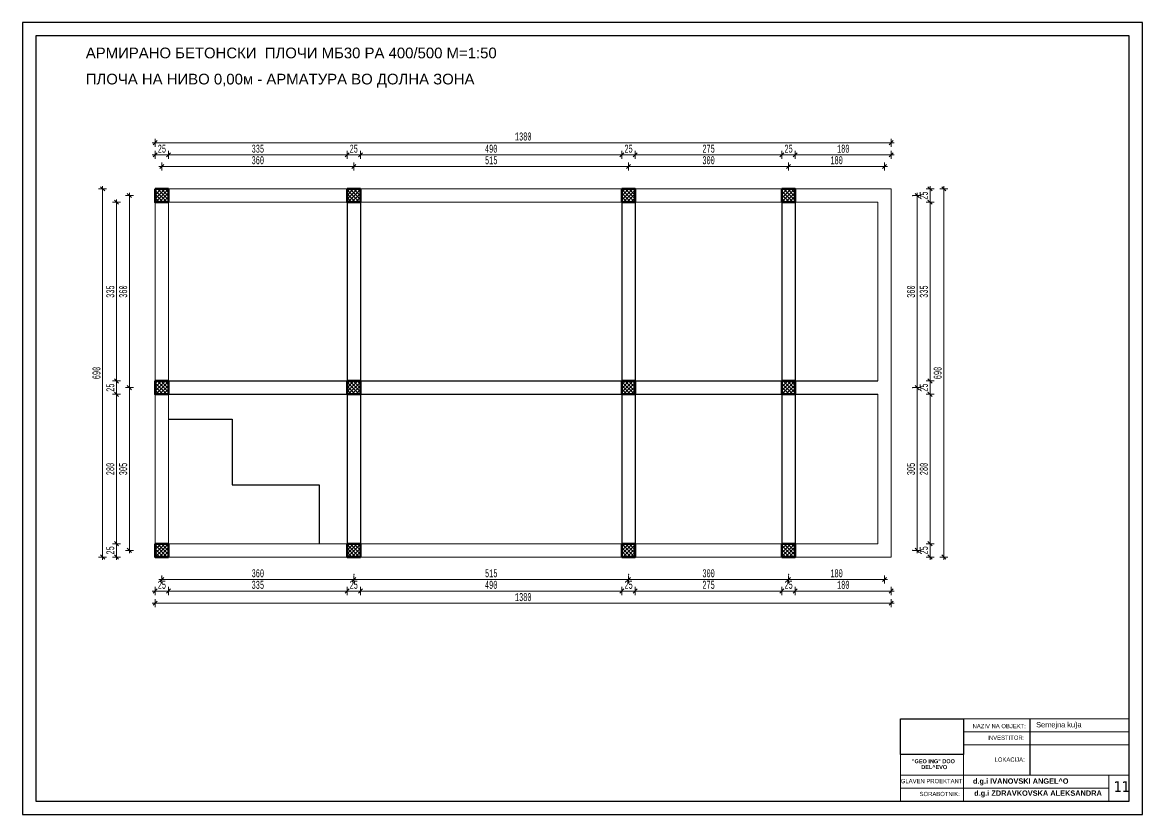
# Model space of a CAD drawing. Header units: inches. Extents: x -11900 to 13037, y 1089 to 2583.
# Drawn here: x -300 to 1800, y 1089 to 2574 of the extents above; entities that cross this region are included whole.
import ezdxf

# ---------------------------------------------------------------- set-up
doc = ezdxf.new("R2010")
doc.units = ezdxf.units.IN
doc.header["$MEASUREMENT"] = 0
doc.linetypes.add('- Двойно прекъснати линии', pattern=[1093.611073, 529.166651, -211.666656, 141.111112, -211.666656])
for name, color, linetype in [('1 _ Плочи - Основни.Structural - Bearing', 7, 'Continuous'), ('6 _ - Конструктивни оси.Dimensioning', 7, 'Continuous'), ('PECAT', 7, 'Continuous'), ('Structural - Bearing', 7, 'Continuous'), ('text', 1, 'Continuous')]:
    doc.layers.add(name, color=color, linetype=linetype)
doc.layers.add('KOTI', color=150, linetype='Continuous', lineweight=9)
doc.layers.add('Pecat_Pen_No__1', color=7, linetype='Continuous', lineweight=13)
doc.layers.add('New_Structural - Bearing_Pen_No__8', color=7, linetype='Continuous', lineweight=35, true_color=0xa80f02)
doc.styles.add('GENERATED_STYLE_5', font='arialbd.ttf')
doc.styles.add('koti', font='monotxt.shx', dxfattribs={"width": 0.6, "height": 15})
doc.styles.add('MAKTIMS', font='', dxfattribs={"height": 20})
doc.styles.get("Standard").update_dxf_attribs({"font": 'arial.ttf'})
doc.styles.get('MAKTIMS').set_extended_font_data('MAC C Times')
doc.dimstyles.new('100', dxfattribs={"dimtxt": 15, "dimasz": 0.1, "dimexe": 0.18, "dimexo": 0.0625, "dimgap": 4, "dimtad": 1, "dimdec": 0, "dimzin": 12, "dimdsep": 46, "dimtxsty": 'koti', "dimblk": 'A$C321216CB', "dimcen": 0.09, "dimse1": 1, "dimse2": 1, "dimclrd": 256, "dimclrt": 256, "dimadec": 3, "dimazin": 0, "dimtfac": 1, "dimtdec": 0, "dimtix": 1, "dimtmove": 2, "dimatfit": 3, "dimldrblk": 'A$C321216CB', "dimfxl": 0.18, "dimtolj": 1, "dimtzin": 0, "dimlwd": -1, "dimarcsym": 0})
picture_1 = doc.add_image_def('image1.jpg', size_in_pixel=(1216, 687))

# ---------------------------------------------------------------- blocks, each defined once
blk = doc.blocks.new('A$C321216CB')
for p, q in [((-54, 0), (54, 0)), ((-38, -38), (38, 38)), ((0, -75), (0, 75))]:
    blk.add_line(p, q)
blk = doc.blocks.new('*D245')
at = {"layer": 'Defpoints', "color": 0, "transparency": 16777216}
for p in [(-123.7, 2249.2), (-123.7, 1889.2), (-99.6, 1889.2)]:
    blk.add_point(p, dxfattribs=at)
at = {"layer": 'KOTI', "transparency": 16777216}
blk.add_line((-99.6, 2249.1), (-99.6, 1889.3), dxfattribs=at)
at = {"layer": 'KOTI', "transparency": 16777216, "xscale": 0.1, "yscale": 0.1, "zscale": 0.1}
for p, rotation in [((-99.6, 2249.2), 90), ((-99.6, 1889.2), 270)]:
    blk.add_blockref('A$C321216CB', p, dxfattribs=dict(at, rotation=rotation))
at = {"layer": 'KOTI', "transparency": 16777216, "insert": (-111.1, 2069.2), "char_height": 15, "attachment_point": 5, "rotation": 90, "style": 'koti'}
blk.add_mtext('\\A1;360', dxfattribs=at)
blk = doc.blocks.new('*D246')
at = {"layer": 'Defpoints', "color": 0, "transparency": 16777216}
for p in [(-51.2, 2236.7), (-123.7, 1901.7), (-51.2, 1901.7)]:
    blk.add_point(p, dxfattribs=at)
at = {"layer": 'KOTI', "transparency": 16777216}
blk.add_line((-123.7, 2236.6), (-123.7, 1901.8), dxfattribs=at)
at = {"layer": 'KOTI', "transparency": 16777216, "xscale": 0.1, "yscale": 0.1, "zscale": 0.1}
for p, rotation in [((-123.7, 2236.7), 90), ((-123.7, 1901.7), 270)]:
    blk.add_blockref('A$C321216CB', p, dxfattribs=dict(at, rotation=rotation))
at = {"layer": 'KOTI', "transparency": 16777216, "insert": (-135.2, 2069.2), "char_height": 15, "attachment_point": 5, "rotation": 90, "style": 'koti'}
blk.add_mtext('\\A1;335', dxfattribs=at)
blk = doc.blocks.new('*D247')
at = {"layer": 'Defpoints', "color": 0, "transparency": 16777216}
for p in [(-51.2, 1901.7), (-123.7, 1876.7), (-51.2, 1876.7)]:
    blk.add_point(p, dxfattribs=at)
at = {"layer": 'KOTI', "transparency": 16777216}
blk.add_line((-123.7, 1901.6), (-123.7, 1876.8), dxfattribs=at)
at = {"layer": 'KOTI', "transparency": 16777216, "xscale": 0.1, "yscale": 0.1, "zscale": 0.1}
for p, rotation in [((-123.7, 1901.7), 90), ((-123.7, 1876.7), 270)]:
    blk.add_blockref('A$C321216CB', p, dxfattribs=dict(at, rotation=rotation))
at = {"layer": 'KOTI', "transparency": 16777216, "insert": (-135.2, 1889.2), "char_height": 15, "attachment_point": 5, "rotation": 90, "style": 'koti'}
blk.add_mtext('\\A1;25', dxfattribs=at)
blk = doc.blocks.new('*D248')
at = {"layer": 'Defpoints', "color": 0, "transparency": 16777216}
for p in [(-51.2, 1876.7), (-123.7, 1596.7), (-51.2, 1596.7)]:
    blk.add_point(p, dxfattribs=at)
at = {"layer": 'KOTI', "transparency": 16777216}
blk.add_line((-123.7, 1876.6), (-123.7, 1596.8), dxfattribs=at)
at = {"layer": 'KOTI', "transparency": 16777216, "xscale": 0.1, "yscale": 0.1, "zscale": 0.1}
for p, rotation in [((-123.7, 1876.7), 90), ((-123.7, 1596.7), 270)]:
    blk.add_blockref('A$C321216CB', p, dxfattribs=dict(at, rotation=rotation))
at = {"layer": 'KOTI', "transparency": 16777216, "insert": (-135.2, 1736.7), "char_height": 15, "attachment_point": 5, "rotation": 90, "style": 'koti'}
blk.add_mtext('\\A1;280', dxfattribs=at)
blk = doc.blocks.new('*D249')
at = {"layer": 'Defpoints', "color": 0, "transparency": 16777216}
for p in [(-51.2, 1596.7), (-123.7, 1571.7), (-51.2, 1571.7)]:
    blk.add_point(p, dxfattribs=at)
at = {"layer": 'KOTI', "transparency": 16777216}
blk.add_line((-123.7, 1596.6), (-123.7, 1571.8), dxfattribs=at)
at = {"layer": 'KOTI', "transparency": 16777216, "xscale": 0.1, "yscale": 0.1, "zscale": 0.1}
for p, rotation in [((-123.7, 1596.7), 90), ((-123.7, 1571.7), 270)]:
    blk.add_blockref('A$C321216CB', p, dxfattribs=dict(at, rotation=rotation))
at = {"layer": 'KOTI', "transparency": 16777216, "insert": (-135.2, 1584.2), "char_height": 15, "attachment_point": 5, "rotation": 90, "style": 'koti'}
blk.add_mtext('\\A1;25', dxfattribs=at)
blk = doc.blocks.new('*D250')
at = {"layer": 'Defpoints', "color": 0, "transparency": 16777216}
for p in [(-51.2, 2261.7), (-149.6, 1571.7), (-51.2, 1571.7)]:
    blk.add_point(p, dxfattribs=at)
at = {"layer": 'KOTI', "transparency": 16777216}
blk.add_line((-149.6, 2261.6), (-149.6, 1571.8), dxfattribs=at)
at = {"layer": 'KOTI', "transparency": 16777216, "xscale": 0.1, "yscale": 0.1, "zscale": 0.1}
for p, rotation in [((-149.6, 2261.7), 90), ((-149.6, 1571.7), 270)]:
    blk.add_blockref('A$C321216CB', p, dxfattribs=dict(at, rotation=rotation))
at = {"layer": 'KOTI', "transparency": 16777216, "insert": (-161.1, 1916.7), "char_height": 15, "attachment_point": 5, "rotation": 90, "style": 'koti'}
blk.add_mtext('\\A1;690', dxfattribs=at)
blk = doc.blocks.new('*D251')
at = {"layer": 'Defpoints', "color": 0, "transparency": 16777216}
for p in [(321.3, 2303.9), (-38.7, 2281.8), (321.3, 2281.8)]:
    blk.add_point(p, dxfattribs=at)
at = {"layer": 'KOTI', "transparency": 16777216}
blk.add_line((-38.6, 2303.9), (321.2, 2303.9), dxfattribs=at)
at = {"layer": 'KOTI', "transparency": 16777216, "xscale": 0.1, "yscale": 0.1, "zscale": 0.1, "rotation": 180}
blk.add_blockref('A$C321216CB', (-38.7, 2303.9), dxfattribs=at)
at = {"layer": 'KOTI', "transparency": 16777216, "xscale": 0.1, "yscale": 0.1, "zscale": 0.1}
blk.add_blockref('A$C321216CB', (321.3, 2303.9), dxfattribs=at)
at = {"layer": 'KOTI', "transparency": 16777216, "insert": (141.3, 2315.4), "char_height": 15, "attachment_point": 5, "style": 'koti'}
blk.add_mtext('\\A1;360', dxfattribs=at)
blk = doc.blocks.new('*D252')
at = {"layer": 'Defpoints', "color": 0, "transparency": 16777216}
for p in [(836.3, 2303.9), (321.3, 2281.8), (836.3, 2281.8)]:
    blk.add_point(p, dxfattribs=at)
at = {"layer": 'KOTI', "transparency": 16777216}
blk.add_line((321.4, 2303.9), (836.2, 2303.9), dxfattribs=at)
at = {"layer": 'KOTI', "transparency": 16777216, "xscale": 0.1, "yscale": 0.1, "zscale": 0.1, "rotation": 180}
blk.add_blockref('A$C321216CB', (321.3, 2303.9), dxfattribs=at)
at = {"layer": 'KOTI', "transparency": 16777216, "xscale": 0.1, "yscale": 0.1, "zscale": 0.1}
blk.add_blockref('A$C321216CB', (836.3, 2303.9), dxfattribs=at)
at = {"layer": 'KOTI', "transparency": 16777216, "insert": (578.8, 2315.4), "char_height": 15, "attachment_point": 5, "style": 'koti'}
blk.add_mtext('\\A1;515', dxfattribs=at)
blk = doc.blocks.new('*D253')
at = {"layer": 'Defpoints', "color": 0, "transparency": 16777216}
for p in [(-26, 2325.5), (-51.2, 2261.7), (-26, 2261.7)]:
    blk.add_point(p, dxfattribs=at)
at = {"layer": 'KOTI', "transparency": 16777216}
blk.add_line((-51.1, 2325.5), (-26.1, 2325.5), dxfattribs=at)
at = {"layer": 'KOTI', "transparency": 16777216, "xscale": 0.1, "yscale": 0.1, "zscale": 0.1, "rotation": 180}
blk.add_blockref('A$C321216CB', (-51.2, 2325.5), dxfattribs=at)
at = {"layer": 'KOTI', "transparency": 16777216, "xscale": 0.1, "yscale": 0.1, "zscale": 0.1}
blk.add_blockref('A$C321216CB', (-26, 2325.5), dxfattribs=at)
at = {"layer": 'KOTI', "transparency": 16777216, "insert": (-38.6, 2337), "char_height": 15, "attachment_point": 5, "style": 'koti'}
blk.add_mtext('\\A1;25', dxfattribs=at)
blk = doc.blocks.new('*D254')
at = {"layer": 'Defpoints', "color": 0, "transparency": 16777216}
for p in [(308.6, 2325.5), (-26, 2261.7), (308.6, 2261.7)]:
    blk.add_point(p, dxfattribs=at)
at = {"layer": 'KOTI', "transparency": 16777216}
blk.add_line((-25.9, 2325.5), (308.5, 2325.5), dxfattribs=at)
at = {"layer": 'KOTI', "transparency": 16777216, "xscale": 0.1, "yscale": 0.1, "zscale": 0.1, "rotation": 180}
blk.add_blockref('A$C321216CB', (-26, 2325.5), dxfattribs=at)
at = {"layer": 'KOTI', "transparency": 16777216, "xscale": 0.1, "yscale": 0.1, "zscale": 0.1}
blk.add_blockref('A$C321216CB', (308.6, 2325.5), dxfattribs=at)
at = {"layer": 'KOTI', "transparency": 16777216, "insert": (141.3, 2337), "char_height": 15, "attachment_point": 5, "style": 'koti'}
blk.add_mtext('\\A1;335', dxfattribs=at)
blk = doc.blocks.new('*D255')
at = {"layer": 'Defpoints', "color": 0, "transparency": 16777216}
for p in [(333.6, 2325.5), (308.6, 2261.7), (333.6, 2261.7)]:
    blk.add_point(p, dxfattribs=at)
at = {"layer": 'KOTI', "transparency": 16777216}
blk.add_line((308.7, 2325.5), (333.5, 2325.5), dxfattribs=at)
at = {"layer": 'KOTI', "transparency": 16777216, "xscale": 0.1, "yscale": 0.1, "zscale": 0.1, "rotation": 180}
blk.add_blockref('A$C321216CB', (308.6, 2325.5), dxfattribs=at)
at = {"layer": 'KOTI', "transparency": 16777216, "xscale": 0.1, "yscale": 0.1, "zscale": 0.1}
blk.add_blockref('A$C321216CB', (333.6, 2325.5), dxfattribs=at)
at = {"layer": 'KOTI', "transparency": 16777216, "insert": (321.1, 2337), "char_height": 15, "attachment_point": 5, "style": 'koti'}
blk.add_mtext('\\A1;25', dxfattribs=at)
blk = doc.blocks.new('*D256')
at = {"layer": 'Defpoints', "color": 0, "transparency": 16777216}
for p in [(823.8, 2325.5), (333.6, 2261.7), (823.8, 2261.7)]:
    blk.add_point(p, dxfattribs=at)
at = {"layer": 'KOTI', "transparency": 16777216}
blk.add_line((333.7, 2325.5), (823.7, 2325.5), dxfattribs=at)
at = {"layer": 'KOTI', "transparency": 16777216, "xscale": 0.1, "yscale": 0.1, "zscale": 0.1, "rotation": 180}
blk.add_blockref('A$C321216CB', (333.6, 2325.5), dxfattribs=at)
at = {"layer": 'KOTI', "transparency": 16777216, "xscale": 0.1, "yscale": 0.1, "zscale": 0.1}
blk.add_blockref('A$C321216CB', (823.8, 2325.5), dxfattribs=at)
at = {"layer": 'KOTI', "transparency": 16777216, "insert": (578.7, 2337), "char_height": 15, "attachment_point": 5, "style": 'koti'}
blk.add_mtext('\\A1;490', dxfattribs=at)
blk = doc.blocks.new('*D257')
at = {"layer": 'Defpoints', "color": 0, "transparency": 16777216}
for p in [(848.8, 2325.5), (823.8, 2261.7), (848.8, 2261.7)]:
    blk.add_point(p, dxfattribs=at)
at = {"layer": 'KOTI', "transparency": 16777216}
blk.add_line((823.9, 2325.5), (848.7, 2325.5), dxfattribs=at)
at = {"layer": 'KOTI', "transparency": 16777216, "xscale": 0.1, "yscale": 0.1, "zscale": 0.1, "rotation": 180}
blk.add_blockref('A$C321216CB', (823.8, 2325.5), dxfattribs=at)
at = {"layer": 'KOTI', "transparency": 16777216, "xscale": 0.1, "yscale": 0.1, "zscale": 0.1}
blk.add_blockref('A$C321216CB', (848.8, 2325.5), dxfattribs=at)
at = {"layer": 'KOTI', "transparency": 16777216, "insert": (836.3, 2337), "char_height": 15, "attachment_point": 5, "style": 'koti'}
blk.add_mtext('\\A1;25', dxfattribs=at)
blk = doc.blocks.new('*D258')
at = {"layer": 'Defpoints', "color": 0, "transparency": 16777216}
for p in [(1136.3, 2303.9), (836.3, 2281.8), (1136.3, 2261.7)]:
    blk.add_point(p, dxfattribs=at)
at = {"layer": 'KOTI', "transparency": 16777216}
blk.add_line((836.4, 2303.9), (1136.2, 2303.9), dxfattribs=at)
at = {"layer": 'KOTI', "transparency": 16777216, "xscale": 0.1, "yscale": 0.1, "zscale": 0.1, "rotation": 180}
blk.add_blockref('A$C321216CB', (836.3, 2303.9), dxfattribs=at)
at = {"layer": 'KOTI', "transparency": 16777216, "xscale": 0.1, "yscale": 0.1, "zscale": 0.1}
blk.add_blockref('A$C321216CB', (1136.3, 2303.9), dxfattribs=at)
at = {"layer": 'KOTI', "transparency": 16777216, "insert": (986.3, 2315.4), "char_height": 15, "attachment_point": 5, "style": 'koti'}
blk.add_mtext('\\A1;300', dxfattribs=at)
blk = doc.blocks.new('*D259')
at = {"layer": 'Defpoints', "color": 0, "transparency": 16777216}
for p in [(1123.8, 2325.5), (848.8, 2261.7), (1123.8, 2261.7)]:
    blk.add_point(p, dxfattribs=at)
at = {"layer": 'KOTI', "transparency": 16777216}
blk.add_line((848.9, 2325.5), (1123.7, 2325.5), dxfattribs=at)
at = {"layer": 'KOTI', "transparency": 16777216, "xscale": 0.1, "yscale": 0.1, "zscale": 0.1, "rotation": 180}
blk.add_blockref('A$C321216CB', (848.8, 2325.5), dxfattribs=at)
at = {"layer": 'KOTI', "transparency": 16777216, "xscale": 0.1, "yscale": 0.1, "zscale": 0.1}
blk.add_blockref('A$C321216CB', (1123.8, 2325.5), dxfattribs=at)
at = {"layer": 'KOTI', "transparency": 16777216, "insert": (986.3, 2337), "char_height": 15, "attachment_point": 5, "style": 'koti'}
blk.add_mtext('\\A1;275', dxfattribs=at)
blk = doc.blocks.new('*D260')
at = {"layer": 'Defpoints', "color": 0, "transparency": 16777216}
for p in [(1148.8, 2325.5), (1123.8, 2261.7), (1148.8, 2261.7)]:
    blk.add_point(p, dxfattribs=at)
at = {"layer": 'KOTI', "transparency": 16777216}
blk.add_line((1123.9, 2325.5), (1148.7, 2325.5), dxfattribs=at)
at = {"layer": 'KOTI', "transparency": 16777216, "xscale": 0.1, "yscale": 0.1, "zscale": 0.1, "rotation": 180}
blk.add_blockref('A$C321216CB', (1123.8, 2325.5), dxfattribs=at)
at = {"layer": 'KOTI', "transparency": 16777216, "xscale": 0.1, "yscale": 0.1, "zscale": 0.1}
blk.add_blockref('A$C321216CB', (1148.8, 2325.5), dxfattribs=at)
at = {"layer": 'KOTI', "transparency": 16777216, "insert": (1136.3, 2337), "char_height": 15, "attachment_point": 5, "style": 'koti'}
blk.add_mtext('\\A1;25', dxfattribs=at)
blk = doc.blocks.new('*D261')
at = {"layer": 'Defpoints', "color": 0, "transparency": 16777216}
for p in [(1328.8, 2348.4), (-51.2, 2261.7), (1328.8, 2261.7)]:
    blk.add_point(p, dxfattribs=at)
at = {"layer": 'KOTI', "transparency": 16777216}
blk.add_line((-51.1, 2348.4), (1328.7, 2348.4), dxfattribs=at)
at = {"layer": 'KOTI', "transparency": 16777216, "xscale": 0.1, "yscale": 0.1, "zscale": 0.1, "rotation": 180}
blk.add_blockref('A$C321216CB', (-51.2, 2348.4), dxfattribs=at)
at = {"layer": 'KOTI', "transparency": 16777216, "xscale": 0.1, "yscale": 0.1, "zscale": 0.1}
blk.add_blockref('A$C321216CB', (1328.8, 2348.4), dxfattribs=at)
at = {"layer": 'KOTI', "transparency": 16777216, "insert": (638.8, 2359.9), "char_height": 15, "attachment_point": 5, "style": 'koti'}
blk.add_mtext('\\A1;1380', dxfattribs=at)
blk = doc.blocks.new('*D262')
at = {"layer": 'Defpoints', "color": 0, "transparency": 16777216}
for p in [(-38.7, 1551.7), (321.3, 1551.7), (321.3, 1529.6)]:
    blk.add_point(p, dxfattribs=at)
at = {"layer": 'KOTI', "transparency": 16777216}
blk.add_line((-38.6, 1529.6), (321.2, 1529.6), dxfattribs=at)
at = {"layer": 'KOTI', "transparency": 16777216, "xscale": 0.1, "yscale": 0.1, "zscale": 0.1, "rotation": 180}
blk.add_blockref('A$C321216CB', (-38.7, 1529.6), dxfattribs=at)
at = {"layer": 'KOTI', "transparency": 16777216, "xscale": 0.1, "yscale": 0.1, "zscale": 0.1}
blk.add_blockref('A$C321216CB', (321.3, 1529.6), dxfattribs=at)
at = {"layer": 'KOTI', "transparency": 16777216, "insert": (141.3, 1541.1), "char_height": 15, "attachment_point": 5, "style": 'koti'}
blk.add_mtext('\\A1;360', dxfattribs=at)
blk = doc.blocks.new('*D263')
at = {"layer": 'Defpoints', "color": 0, "transparency": 16777216}
for p in [(321.3, 1551.7), (836.3, 1551.7), (836.3, 1529.6)]:
    blk.add_point(p, dxfattribs=at)
at = {"layer": 'KOTI', "transparency": 16777216}
blk.add_line((321.4, 1529.6), (836.2, 1529.6), dxfattribs=at)
at = {"layer": 'KOTI', "transparency": 16777216, "xscale": 0.1, "yscale": 0.1, "zscale": 0.1, "rotation": 180}
blk.add_blockref('A$C321216CB', (321.3, 1529.6), dxfattribs=at)
at = {"layer": 'KOTI', "transparency": 16777216, "xscale": 0.1, "yscale": 0.1, "zscale": 0.1}
blk.add_blockref('A$C321216CB', (836.3, 1529.6), dxfattribs=at)
at = {"layer": 'KOTI', "transparency": 16777216, "insert": (578.8, 1541.1), "char_height": 15, "attachment_point": 5, "style": 'koti'}
blk.add_mtext('\\A1;515', dxfattribs=at)
blk = doc.blocks.new('*D264')
at = {"layer": 'Defpoints', "color": 0, "transparency": 16777216}
for p in [(-51.2, 1571.7), (-26, 1571.7), (-26, 1508)]:
    blk.add_point(p, dxfattribs=at)
at = {"layer": 'KOTI', "transparency": 16777216}
blk.add_line((-51.1, 1508), (-26.1, 1508), dxfattribs=at)
at = {"layer": 'KOTI', "transparency": 16777216, "xscale": 0.1, "yscale": 0.1, "zscale": 0.1, "rotation": 180}
blk.add_blockref('A$C321216CB', (-51.2, 1508), dxfattribs=at)
at = {"layer": 'KOTI', "transparency": 16777216, "xscale": 0.1, "yscale": 0.1, "zscale": 0.1}
blk.add_blockref('A$C321216CB', (-26, 1508), dxfattribs=at)
at = {"layer": 'KOTI', "transparency": 16777216, "insert": (-38.6, 1519.5), "char_height": 15, "attachment_point": 5, "style": 'koti'}
blk.add_mtext('\\A1;25', dxfattribs=at)
blk = doc.blocks.new('*D265')
at = {"layer": 'Defpoints', "color": 0, "transparency": 16777216}
for p in [(-26, 1571.7), (308.6, 1571.7), (308.6, 1508)]:
    blk.add_point(p, dxfattribs=at)
at = {"layer": 'KOTI', "transparency": 16777216}
blk.add_line((-25.9, 1508), (308.5, 1508), dxfattribs=at)
at = {"layer": 'KOTI', "transparency": 16777216, "xscale": 0.1, "yscale": 0.1, "zscale": 0.1, "rotation": 180}
blk.add_blockref('A$C321216CB', (-26, 1508), dxfattribs=at)
at = {"layer": 'KOTI', "transparency": 16777216, "xscale": 0.1, "yscale": 0.1, "zscale": 0.1}
blk.add_blockref('A$C321216CB', (308.6, 1508), dxfattribs=at)
at = {"layer": 'KOTI', "transparency": 16777216, "insert": (141.3, 1519.5), "char_height": 15, "attachment_point": 5, "style": 'koti'}
blk.add_mtext('\\A1;335', dxfattribs=at)
blk = doc.blocks.new('*D266')
at = {"layer": 'Defpoints', "color": 0, "transparency": 16777216}
for p in [(308.6, 1571.7), (333.6, 1571.7), (333.6, 1508)]:
    blk.add_point(p, dxfattribs=at)
at = {"layer": 'KOTI', "transparency": 16777216}
blk.add_line((308.7, 1508), (333.5, 1508), dxfattribs=at)
at = {"layer": 'KOTI', "transparency": 16777216, "xscale": 0.1, "yscale": 0.1, "zscale": 0.1, "rotation": 180}
blk.add_blockref('A$C321216CB', (308.6, 1508), dxfattribs=at)
at = {"layer": 'KOTI', "transparency": 16777216, "xscale": 0.1, "yscale": 0.1, "zscale": 0.1}
blk.add_blockref('A$C321216CB', (333.6, 1508), dxfattribs=at)
at = {"layer": 'KOTI', "transparency": 16777216, "insert": (321.1, 1519.5), "char_height": 15, "attachment_point": 5, "style": 'koti'}
blk.add_mtext('\\A1;25', dxfattribs=at)
blk = doc.blocks.new('*D267')
at = {"layer": 'Defpoints', "color": 0, "transparency": 16777216}
for p in [(333.6, 1571.7), (823.8, 1571.7), (823.8, 1508)]:
    blk.add_point(p, dxfattribs=at)
at = {"layer": 'KOTI', "transparency": 16777216}
blk.add_line((333.7, 1508), (823.7, 1508), dxfattribs=at)
at = {"layer": 'KOTI', "transparency": 16777216, "xscale": 0.1, "yscale": 0.1, "zscale": 0.1, "rotation": 180}
blk.add_blockref('A$C321216CB', (333.6, 1508), dxfattribs=at)
at = {"layer": 'KOTI', "transparency": 16777216, "xscale": 0.1, "yscale": 0.1, "zscale": 0.1}
blk.add_blockref('A$C321216CB', (823.8, 1508), dxfattribs=at)
at = {"layer": 'KOTI', "transparency": 16777216, "insert": (578.7, 1519.5), "char_height": 15, "attachment_point": 5, "style": 'koti'}
blk.add_mtext('\\A1;490', dxfattribs=at)
blk = doc.blocks.new('*D268')
at = {"layer": 'Defpoints', "color": 0, "transparency": 16777216}
for p in [(823.8, 1571.7), (848.8, 1571.7), (848.8, 1508)]:
    blk.add_point(p, dxfattribs=at)
at = {"layer": 'KOTI', "transparency": 16777216}
blk.add_line((823.9, 1508), (848.7, 1508), dxfattribs=at)
at = {"layer": 'KOTI', "transparency": 16777216, "xscale": 0.1, "yscale": 0.1, "zscale": 0.1, "rotation": 180}
blk.add_blockref('A$C321216CB', (823.8, 1508), dxfattribs=at)
at = {"layer": 'KOTI', "transparency": 16777216, "xscale": 0.1, "yscale": 0.1, "zscale": 0.1}
blk.add_blockref('A$C321216CB', (848.8, 1508), dxfattribs=at)
at = {"layer": 'KOTI', "transparency": 16777216, "insert": (836.3, 1519.5), "char_height": 15, "attachment_point": 5, "style": 'koti'}
blk.add_mtext('\\A1;25', dxfattribs=at)
blk = doc.blocks.new('*D269')
at = {"layer": 'Defpoints', "color": 0, "transparency": 16777216}
for p in [(1136.3, 1571.7), (836.3, 1551.7), (1136.3, 1529.6)]:
    blk.add_point(p, dxfattribs=at)
at = {"layer": 'KOTI', "transparency": 16777216}
blk.add_line((836.4, 1529.6), (1136.2, 1529.6), dxfattribs=at)
at = {"layer": 'KOTI', "transparency": 16777216, "xscale": 0.1, "yscale": 0.1, "zscale": 0.1, "rotation": 180}
blk.add_blockref('A$C321216CB', (836.3, 1529.6), dxfattribs=at)
at = {"layer": 'KOTI', "transparency": 16777216, "xscale": 0.1, "yscale": 0.1, "zscale": 0.1}
blk.add_blockref('A$C321216CB', (1136.3, 1529.6), dxfattribs=at)
at = {"layer": 'KOTI', "transparency": 16777216, "insert": (986.3, 1541.1), "char_height": 15, "attachment_point": 5, "style": 'koti'}
blk.add_mtext('\\A1;300', dxfattribs=at)
blk = doc.blocks.new('*D270')
at = {"layer": 'Defpoints', "color": 0, "transparency": 16777216}
for p in [(848.8, 1571.7), (1123.8, 1571.7), (1123.8, 1508)]:
    blk.add_point(p, dxfattribs=at)
at = {"layer": 'KOTI', "transparency": 16777216}
blk.add_line((848.9, 1508), (1123.7, 1508), dxfattribs=at)
at = {"layer": 'KOTI', "transparency": 16777216, "xscale": 0.1, "yscale": 0.1, "zscale": 0.1, "rotation": 180}
blk.add_blockref('A$C321216CB', (848.8, 1508), dxfattribs=at)
at = {"layer": 'KOTI', "transparency": 16777216, "xscale": 0.1, "yscale": 0.1, "zscale": 0.1}
blk.add_blockref('A$C321216CB', (1123.8, 1508), dxfattribs=at)
at = {"layer": 'KOTI', "transparency": 16777216, "insert": (986.3, 1519.5), "char_height": 15, "attachment_point": 5, "style": 'koti'}
blk.add_mtext('\\A1;275', dxfattribs=at)
blk = doc.blocks.new('*D271')
at = {"layer": 'Defpoints', "color": 0, "transparency": 16777216}
for p in [(1123.8, 1571.7), (1148.8, 1571.7), (1148.8, 1508)]:
    blk.add_point(p, dxfattribs=at)
at = {"layer": 'KOTI', "transparency": 16777216}
blk.add_line((1123.9, 1508), (1148.7, 1508), dxfattribs=at)
at = {"layer": 'KOTI', "transparency": 16777216, "xscale": 0.1, "yscale": 0.1, "zscale": 0.1, "rotation": 180}
blk.add_blockref('A$C321216CB', (1123.8, 1508), dxfattribs=at)
at = {"layer": 'KOTI', "transparency": 16777216, "xscale": 0.1, "yscale": 0.1, "zscale": 0.1}
blk.add_blockref('A$C321216CB', (1148.8, 1508), dxfattribs=at)
at = {"layer": 'KOTI', "transparency": 16777216, "insert": (1136.3, 1519.5), "char_height": 15, "attachment_point": 5, "style": 'koti'}
blk.add_mtext('\\A1;25', dxfattribs=at)
blk = doc.blocks.new('*D272')
at = {"layer": 'Defpoints', "color": 0, "transparency": 16777216}
for p in [(-51.2, 1571.7), (1328.8, 1571.7), (1328.8, 1485)]:
    blk.add_point(p, dxfattribs=at)
at = {"layer": 'KOTI', "transparency": 16777216}
blk.add_line((-51.1, 1485), (1328.7, 1485), dxfattribs=at)
at = {"layer": 'KOTI', "transparency": 16777216, "xscale": 0.1, "yscale": 0.1, "zscale": 0.1, "rotation": 180}
blk.add_blockref('A$C321216CB', (-51.2, 1485), dxfattribs=at)
at = {"layer": 'KOTI', "transparency": 16777216, "xscale": 0.1, "yscale": 0.1, "zscale": 0.1}
blk.add_blockref('A$C321216CB', (1328.8, 1485), dxfattribs=at)
at = {"layer": 'KOTI', "transparency": 16777216, "insert": (638.8, 1496.5), "char_height": 15, "attachment_point": 5, "style": 'koti'}
blk.add_mtext('\\A1;1380', dxfattribs=at)
blk = doc.blocks.new('*D273')
at = {"layer": 'Defpoints', "color": 0, "transparency": 16777216}
for p in [(-123.7, 1889.2), (-99.6, 1584.2), (-75.8, 1584.2)]:
    blk.add_point(p, dxfattribs=at)
at = {"layer": 'KOTI', "transparency": 16777216}
blk.add_line((-99.6, 1889.1), (-99.6, 1584.3), dxfattribs=at)
at = {"layer": 'KOTI', "transparency": 16777216, "xscale": 0.1, "yscale": 0.1, "zscale": 0.1}
for p, rotation in [((-99.6, 1889.2), 90), ((-99.6, 1584.2), 270)]:
    blk.add_blockref('A$C321216CB', p, dxfattribs=dict(at, rotation=rotation))
at = {"layer": 'KOTI', "transparency": 16777216, "insert": (-111.1, 1736.7), "char_height": 15, "attachment_point": 5, "rotation": 90, "style": 'koti'}
blk.add_mtext('\\A1;305', dxfattribs=at)
blk = doc.blocks.new('*D305')
at = {"layer": 'Defpoints', "color": 0, "transparency": 16777216}
for p in [(1328.8, 2325.5), (1148.8, 2261.7), (1328.8, 2261.7)]:
    blk.add_point(p, dxfattribs=at)
at = {"layer": 'KOTI', "transparency": 16777216}
blk.add_line((1148.9, 2325.5), (1328.7, 2325.5), dxfattribs=at)
at = {"layer": 'KOTI', "transparency": 16777216, "xscale": 0.1, "yscale": 0.1, "zscale": 0.1, "rotation": 180}
blk.add_blockref('A$C321216CB', (1148.8, 2325.5), dxfattribs=at)
at = {"layer": 'KOTI', "transparency": 16777216, "xscale": 0.1, "yscale": 0.1, "zscale": 0.1}
blk.add_blockref('A$C321216CB', (1328.8, 2325.5), dxfattribs=at)
at = {"layer": 'KOTI', "transparency": 16777216, "insert": (1238.8, 2337), "char_height": 15, "attachment_point": 5, "style": 'koti'}
blk.add_mtext('\\A1;180', dxfattribs=at)
blk = doc.blocks.new('*D306')
at = {"layer": 'Defpoints', "color": 0, "transparency": 16777216}
for p in [(1148.8, 1571.7), (1328.8, 1571.7), (1328.8, 1508)]:
    blk.add_point(p, dxfattribs=at)
at = {"layer": 'KOTI', "transparency": 16777216}
blk.add_line((1148.9, 1508), (1328.7, 1508), dxfattribs=at)
at = {"layer": 'KOTI', "transparency": 16777216, "xscale": 0.1, "yscale": 0.1, "zscale": 0.1, "rotation": 180}
blk.add_blockref('A$C321216CB', (1148.8, 1508), dxfattribs=at)
at = {"layer": 'KOTI', "transparency": 16777216, "xscale": 0.1, "yscale": 0.1, "zscale": 0.1}
blk.add_blockref('A$C321216CB', (1328.8, 1508), dxfattribs=at)
at = {"layer": 'KOTI', "transparency": 16777216, "insert": (1238.8, 1519.5), "char_height": 15, "attachment_point": 5, "style": 'koti'}
blk.add_mtext('\\A1;180', dxfattribs=at)
blk = doc.blocks.new('*D281')
at = {"layer": 'Defpoints', "color": 0, "transparency": 16777216}
for p in [(1401.4, 2249.2), (1377.3, 1889.2), (1401.4, 1889.2)]:
    blk.add_point(p, dxfattribs=at)
at = {"layer": 'KOTI', "transparency": 16777216}
blk.add_line((1377.3, 2249.1), (1377.3, 1889.3), dxfattribs=at)
at = {"layer": 'KOTI', "transparency": 16777216, "xscale": 0.1, "yscale": 0.1, "zscale": 0.1}
for p, rotation in [((1377.3, 2249.2), 90), ((1377.3, 1889.2), 270)]:
    blk.add_blockref('A$C321216CB', p, dxfattribs=dict(at, rotation=rotation))
at = {"layer": 'KOTI', "transparency": 16777216, "insert": (1365.8, 2069.2), "char_height": 15, "attachment_point": 5, "rotation": 90, "style": 'koti'}
blk.add_mtext('\\A1;360', dxfattribs=at)
blk = doc.blocks.new('*D282')
at = {"layer": 'Defpoints', "color": 0, "transparency": 16777216}
for p in [(1328.8, 2236.7), (1328.8, 1901.7), (1401.4, 1901.7)]:
    blk.add_point(p, dxfattribs=at)
at = {"layer": 'KOTI', "transparency": 16777216}
blk.add_line((1401.4, 2236.6), (1401.4, 1901.8), dxfattribs=at)
at = {"layer": 'KOTI', "transparency": 16777216, "xscale": 0.1, "yscale": 0.1, "zscale": 0.1}
for p, rotation in [((1401.4, 2236.7), 90), ((1401.4, 1901.7), 270)]:
    blk.add_blockref('A$C321216CB', p, dxfattribs=dict(at, rotation=rotation))
at = {"layer": 'KOTI', "transparency": 16777216, "insert": (1389.9, 2069.2), "char_height": 15, "attachment_point": 5, "rotation": 90, "style": 'koti'}
blk.add_mtext('\\A1;335', dxfattribs=at)
blk = doc.blocks.new('*D283')
at = {"layer": 'Defpoints', "color": 0, "transparency": 16777216}
for p in [(1328.8, 1901.7), (1328.8, 1876.7), (1401.4, 1876.7)]:
    blk.add_point(p, dxfattribs=at)
at = {"layer": 'KOTI', "transparency": 16777216}
blk.add_line((1401.4, 1901.6), (1401.4, 1876.8), dxfattribs=at)
at = {"layer": 'KOTI', "transparency": 16777216, "xscale": 0.1, "yscale": 0.1, "zscale": 0.1}
for p, rotation in [((1401.4, 1901.7), 90), ((1401.4, 1876.7), 270)]:
    blk.add_blockref('A$C321216CB', p, dxfattribs=dict(at, rotation=rotation))
at = {"layer": 'KOTI', "transparency": 16777216, "insert": (1389.9, 1889.2), "char_height": 15, "attachment_point": 5, "rotation": 90, "style": 'koti'}
blk.add_mtext('\\A1;25', dxfattribs=at)
blk = doc.blocks.new('*D284')
at = {"layer": 'Defpoints', "color": 0, "transparency": 16777216}
for p in [(1328.8, 1876.7), (1328.8, 1596.7), (1401.4, 1596.7)]:
    blk.add_point(p, dxfattribs=at)
at = {"layer": 'KOTI', "transparency": 16777216}
blk.add_line((1401.4, 1876.6), (1401.4, 1596.8), dxfattribs=at)
at = {"layer": 'KOTI', "transparency": 16777216, "xscale": 0.1, "yscale": 0.1, "zscale": 0.1}
for p, rotation in [((1401.4, 1876.7), 90), ((1401.4, 1596.7), 270)]:
    blk.add_blockref('A$C321216CB', p, dxfattribs=dict(at, rotation=rotation))
at = {"layer": 'KOTI', "transparency": 16777216, "insert": (1389.9, 1736.7), "char_height": 15, "attachment_point": 5, "rotation": 90, "style": 'koti'}
blk.add_mtext('\\A1;280', dxfattribs=at)
blk = doc.blocks.new('*D285')
at = {"layer": 'Defpoints', "color": 0, "transparency": 16777216}
for p in [(1328.8, 1596.7), (1328.8, 1571.7), (1401.4, 1571.7)]:
    blk.add_point(p, dxfattribs=at)
at = {"layer": 'KOTI', "transparency": 16777216}
blk.add_line((1401.4, 1596.6), (1401.4, 1571.8), dxfattribs=at)
at = {"layer": 'KOTI', "transparency": 16777216, "xscale": 0.1, "yscale": 0.1, "zscale": 0.1}
for p, rotation in [((1401.4, 1596.7), 90), ((1401.4, 1571.7), 270)]:
    blk.add_blockref('A$C321216CB', p, dxfattribs=dict(at, rotation=rotation))
at = {"layer": 'KOTI', "transparency": 16777216, "insert": (1389.9, 1584.2), "char_height": 15, "attachment_point": 5, "rotation": 90, "style": 'koti'}
blk.add_mtext('\\A1;25', dxfattribs=at)
blk = doc.blocks.new('*D286')
at = {"layer": 'Defpoints', "color": 0, "transparency": 16777216}
for p in [(1328.8, 2261.7), (1328.8, 1571.7), (1427.3, 1571.7)]:
    blk.add_point(p, dxfattribs=at)
at = {"layer": 'KOTI', "transparency": 16777216}
blk.add_line((1427.3, 2261.6), (1427.3, 1571.8), dxfattribs=at)
at = {"layer": 'KOTI', "transparency": 16777216, "xscale": 0.1, "yscale": 0.1, "zscale": 0.1}
for p, rotation in [((1427.3, 2261.7), 90), ((1427.3, 1571.7), 270)]:
    blk.add_blockref('A$C321216CB', p, dxfattribs=dict(at, rotation=rotation))
at = {"layer": 'KOTI', "transparency": 16777216, "insert": (1415.8, 1916.7), "char_height": 15, "attachment_point": 5, "rotation": 90, "style": 'koti'}
blk.add_mtext('\\A1;690', dxfattribs=at)
blk = doc.blocks.new('*D287')
at = {"layer": 'Defpoints', "color": 0, "transparency": 16777216}
for p in [(1401.4, 1889.2), (1353.5, 1584.2), (1377.3, 1584.2)]:
    blk.add_point(p, dxfattribs=at)
at = {"layer": 'KOTI', "transparency": 16777216}
blk.add_line((1377.3, 1889.1), (1377.3, 1584.3), dxfattribs=at)
at = {"layer": 'KOTI', "transparency": 16777216, "xscale": 0.1, "yscale": 0.1, "zscale": 0.1}
for p, rotation in [((1377.3, 1889.2), 90), ((1377.3, 1584.2), 270)]:
    blk.add_blockref('A$C321216CB', p, dxfattribs=dict(at, rotation=rotation))
at = {"layer": 'KOTI', "transparency": 16777216, "insert": (1365.8, 1736.7), "char_height": 15, "attachment_point": 5, "rotation": 90, "style": 'koti'}
blk.add_mtext('\\A1;305', dxfattribs=at)
blk = doc.blocks.new('*D307')
at = {"layer": 'Defpoints', "color": 0, "transparency": 16777216}
for p in [(1312.8, 2261.7), (1401.4, 2261.7), (1328.8, 2236.7)]:
    blk.add_point(p, dxfattribs=at)
at = {"layer": 'KOTI', "transparency": 16777216}
blk.add_line((1401.4, 2236.8), (1401.4, 2261.6), dxfattribs=at)
at = {"layer": 'KOTI', "transparency": 16777216, "xscale": 0.1, "yscale": 0.1, "zscale": 0.1}
for p, rotation in [((1401.4, 2261.7), 90), ((1401.4, 2236.7), 270)]:
    blk.add_blockref('A$C321216CB', p, dxfattribs=dict(at, rotation=rotation))
at = {"layer": 'KOTI', "transparency": 16777216, "insert": (1389.9, 2249.2), "char_height": 15, "attachment_point": 5, "rotation": 90, "style": 'koti'}
blk.add_mtext('\\A1;25', dxfattribs=at)
blk = doc.blocks.new('*D308')
at = {"layer": 'Defpoints', "color": 0, "transparency": 16777216}
for p in [(1316.3, 2303.9), (1316.3, 2281.1), (1136.3, 2261.7)]:
    blk.add_point(p, dxfattribs=at)
at = {"layer": 'KOTI', "transparency": 16777216}
blk.add_line((1136.4, 2303.9), (1316.2, 2303.9), dxfattribs=at)
at = {"layer": 'KOTI', "transparency": 16777216, "xscale": 0.1, "yscale": 0.1, "zscale": 0.1, "rotation": 180}
blk.add_blockref('A$C321216CB', (1136.3, 2303.9), dxfattribs=at)
at = {"layer": 'KOTI', "transparency": 16777216, "xscale": 0.1, "yscale": 0.1, "zscale": 0.1}
blk.add_blockref('A$C321216CB', (1316.3, 2303.9), dxfattribs=at)
at = {"layer": 'KOTI', "transparency": 16777216, "insert": (1226.3, 2315.4), "char_height": 15, "attachment_point": 5, "style": 'koti'}
blk.add_mtext('\\A1;180', dxfattribs=at)
blk = doc.blocks.new('*D309')
at = {"layer": 'Defpoints', "color": 0, "transparency": 16777216}
for p in [(1136.3, 1571.7), (1316.3, 1558.1), (1316.3, 1529.6)]:
    blk.add_point(p, dxfattribs=at)
at = {"layer": 'KOTI', "transparency": 16777216}
blk.add_line((1136.4, 1529.6), (1316.2, 1529.6), dxfattribs=at)
at = {"layer": 'KOTI', "transparency": 16777216, "xscale": 0.1, "yscale": 0.1, "zscale": 0.1, "rotation": 180}
blk.add_blockref('A$C321216CB', (1136.3, 1529.6), dxfattribs=at)
at = {"layer": 'KOTI', "transparency": 16777216, "xscale": 0.1, "yscale": 0.1, "zscale": 0.1}
blk.add_blockref('A$C321216CB', (1316.3, 1529.6), dxfattribs=at)
at = {"layer": 'KOTI', "transparency": 16777216, "insert": (1226.3, 1541.1), "char_height": 15, "attachment_point": 5, "style": 'koti'}
blk.add_mtext('\\A1;180', dxfattribs=at)
blk = doc.blocks.new('A$C64DE500B')
at = {"layer": 'Structural - Bearing', "linetype": 'Continuous', "lineweight": 13}
h = blk.add_hatch(dxfattribs=at)
h.set_pattern_fill('1_БЕТОН_СГЛОБЯЕМИ_ЕЛЕМЕН_E7', color=256, scale=0.05, style=0, pattern_type=2)
h.set_pattern_definition([(45, (-5686.0305, -103.5566), (-3.5355335, 3.5355335), []), (135, (-5686.0305, -103.5566), (3.5355335, 3.5355335), [])])
h.paths.add_polyline_path([(25, 0), (25, 25), (0, 25), (0, 0)])
at = {"layer": 'New_Structural - Bearing_Pen_No__8', "color": 14, "linetype": 'Continuous', "lineweight": 50, "true_color": 0xa80f02}
blk.add_lwpolyline([(0, 25), (25, 25), (25, 0), (0, 0), (0, 25)], dxfattribs=at)

msp = doc.modelspace()

# ---------------------------------------------------------------- linework, layer by layer
for p, q in [((-51.2, 1901.7), (1303.8, 1901.7)), ((-51.2, 1876.7), (1303.8, 1876.7)), ((256.5, 1707.3), (256.5, 1596.7)), ((1588.7, 1268.4), (1588.7, 1162.8))]:
    msp.add_line(p, q)
for points in [[(-300.1, 1088.9), (1799.9, 1088.9), (1799.9, 2573.9), (-300.1, 2573.9)], [(-275.1, 1113.9), (1774.9, 1113.9), (1774.9, 2548.9), (-275.1, 2548.9)]]:
    msp.add_lwpolyline(points, close=True)
for points in [[(308.6, 2236.7), (308.6, 1901.7)], [(333.6, 2236.7), (333.6, 1901.7)], [(823.8, 2236.7), (823.8, 1901.7)], [(848.8, 2236.7), (848.8, 1901.7)], [(1123.8, 2236.7), (1123.8, 1901.7)], [(1148.8, 2236.7), (1148.8, 1901.7)], [(308.6, 1876.7), (308.6, 1596.7)], [(333.6, 1876.7), (333.6, 1596.7)], [(823.8, 1876.7), (823.8, 1596.7)], [(848.8, 1876.7), (848.8, 1596.7)], [(1123.8, 1876.7), (1123.8, 1596.7)], [(1148.8, 1876.7), (1148.8, 1596.7)], [(-26.6, 1830.1), (93.4, 1830.1), (93.4, 1707.3), (256.5, 1707.3)]]:
    msp.add_lwpolyline(points)
at = {"layer": '1 _ Плочи - Основни.Structural - Bearing', "linetype": 'Continuous', "lineweight": 20, "ltscale": 0.01, "flags": 128}
msp.add_lwpolyline([(1148.8, 1571.7), (1328.8, 1571.7), (1328.8, 2261.7), (1148.8, 2261.7), (-51.2, 2261.7), (-51.2, 1571.7)], close=True, dxfattribs=at)
msp.add_lwpolyline([(1303.8, 1901.7), (1303.8, 2236.7), (1148.8, 2236.7), (-26.2, 2236.7), (-26.2, 1596.7), (1148.8, 1596.7), (1303.8, 1596.7), (1303.8, 1876.7)], dxfattribs=at)
at = {"layer": '6 _ - Конструктивни оси.Dimensioning', "linetype": '- Двойно прекъснати линии', "lineweight": 13, "ltscale": 0.01}
for p in [(-99.6, 2249.2), (-99.6, 2249.2), (1368.9, 2249.2), (1368.9, 2249.2), (1368.9, 1889.2), (1368.9, 1889.2), (1368.9, 1584.2), (1368.9, 1584.2)]:
    msp.add_point(p, dxfattribs=at)
at = {"layer": 'KOTI'}
for p in [(1377.3, 2249.2), (1377.3, 2249.2), (-99.6, 1889.2), (-99.6, 1889.2), (1377.3, 1889.2), (1377.3, 1889.2), (-99.6, 1584.2), (-99.6, 1584.2), (1377.3, 1584.2), (1377.3, 1584.2), (-38.7, 1534.4), (-38.7, 1534.4), (321.3, 1539.3), (321.3, 1539.3), (836.3, 1539.3), (836.3, 1539.3), (1136.3, 1539.3), (1136.3, 1539.3)]:
    msp.add_point(p, dxfattribs=at)
at = {"layer": 'PECAT', "linetype": 'Continuous', "lineweight": 13}
for p, q in [((1345.8, 1215.5), (1345.8, 1268.4)), ((1345.8, 1242), (1345.8, 1268.4)), ((1345.8, 1195.2), (1345.8, 1268.4)), ((1774.9, 1268.4), (1372.7, 1268.4)), ((1464.5, 1113.7), (1464.5, 1268.4)), ((1464.5, 1215.5), (1464.5, 1268.4)), ((1345.8, 1201.4), (1345.8, 1254.3)), ((1345.8, 1244), (1345.8, 1244)), ((1464.5, 1244), (1774.9, 1244)), ((1345.8, 1113.9), (1345.8, 1219.7)), ((1345.8, 1219.5), (1345.8, 1219.5)), ((1464.5, 1219.5), (1774.9, 1219.5)), ((1345.8, 1162.8), (1774.9, 1162.8)), ((1588.7, 1162.8), (1774.9, 1162.8)), ((1736.6, 1113.9), (1736.6, 1162.8)), ((1345.8, 1138.3), (1736.6, 1138.3))]:
    msp.add_line(p, q, dxfattribs=at)

# ---------------------------------------------------------------- block references
for p in [(-51.2, 2236.7), (308.6, 2236.7), (823.8, 2236.7), (1123.8, 2236.7), (-51.2, 1876.7), (308.6, 1876.7), (823.8, 1876.7), (1123.8, 1876.7), (-51.2, 1571.7), (308.6, 1571.7), (823.8, 1571.7), (1123.8, 1571.7)]:
    msp.add_blockref('A$C64DE500B', p)

# ---------------------------------------------------------------- texts
at = {"layer": 'PECAT', "ltscale": 0.1, "insert": (1745.8, 1151.4), "char_height": 20, "width": 45.6, "attachment_point": 1}
msp.add_mtext('{\\fTahoma|b0|i0|c0|p34;\\C0;11}', dxfattribs=at)
at = {"layer": 'Pecat_Pen_No__1', "linetype": 'Continuous', "style": 'GENERATED_STYLE_5'}
for s, insert, char_height, attachment_point in [('{\\fMAC C Swiss|b0|i0|c0|p34;Semejna ku\\}a}', (1600.4, 1262.4), 10, 1), ('{\\fMAC C Swiss|b0|i0|c0|p34;NAZIV NA OBJEKT:}', (1531.2, 1258.7), 8, 2), ('{\\fMAC C Swiss|b0|i0|c0|p34;LOKACIJA:}', (1550.7, 1196), 8, 2)]:
    msp.add_mtext(s, dxfattribs=dict(at, insert=insert, char_height=char_height, attachment_point=attachment_point))
for s, insert, char_height, width, attachment_point in [('{\\fMAC C Swiss|b0|i0|c0|p34;INVESTITOR:}', (1543.5, 1237), 8, 94.063, 2), ('{\\fMAC C Swiss|b0|i0|c0|p34;GLAVEN PROEKTANT:}', (1346.7, 1155.7), 8, 224.137, 1), ('{\\fMAC C Swiss|b1|i0|c0|p34;d.g.i IVANOVSKI ANGEL^ O }', (1481.9, 1156.7), 10, 328.61, 1), ('\\pi-30,l40,t40;{\\fMAC C Swiss|b1|i0|c0|p34;d.g.i ZDRAVKOVSKA ALEKSANDRA   }', (1474.2, 1134.1), 10, 328.61, 1), ('{\\fMAC C Swiss|b0|i0|c0|p34;SORABOTNIK:}', (1381.9, 1131.5), 8, 224.137, 1)]:
    msp.add_mtext(s, dxfattribs=dict(at, insert=insert, char_height=char_height, width=width, attachment_point=attachment_point))
at = {"layer": 'Pecat_Pen_No__1', "linetype": 'Continuous', "insert": (1407.8, 1183.3), "char_height": 7.5, "attachment_point": 5, "line_spacing_factor": 0.887159, "style": 'GENERATED_STYLE_5'}
msp.add_mtext('\\A1;{\\fMAC C Swiss|b1|i0|c0|p34;"GEO ING" DOO\\P DEL^ EVO}', dxfattribs=at)
at = {"layer": 'text', "char_height": 20, "width": 972.704, "attachment_point": 1, "style": 'MAKTIMS'}
for s, insert in [('\\A1;{\\fArial|b0|i0|c204|p34;АРМИРАНО БЕТОНСКИ  ПЛОЧИ МБ30 РА 400/500 \\fArial|b0|i0|c0|p34;M=1:50}', (-181.2, 2526.6)), ('\\A1;{\\fArial|b0|i0|c204|p34;ПЛОЧА НА НИВО 0,00м - АРМАТУРА ВО ДОЛНА ЗОНА}', (-181.2, 2477.6))]:
    msp.add_mtext(s, dxfattribs=dict(at, insert=insert))

# ---------------------------------------------------------------- dimensions: what is measured, and where the dimension line sits
at = {"layer": 'KOTI'}
for base, p1, p2, picture, middle in [((1328.8, 2348.4), (-51.2, 2261.7), (1328.8, 2261.7), '*D261', (638.8, 2359.9)), ((-26, 2325.5), (-51.2, 2261.7), (-26, 2261.7), '*D253', (-38.6, 2337)), ((308.6, 2325.5), (-26, 2261.7), (308.6, 2261.7), '*D254', (141.3, 2337)), ((333.6, 2325.5), (308.6, 2261.7), (333.6, 2261.7), '*D255', (321.1, 2337)), ((823.8, 2325.5), (333.6, 2261.7), (823.8, 2261.7), '*D256', (578.7, 2337)), ((848.8, 2325.5), (823.8, 2261.7), (848.8, 2261.7), '*D257', (836.3, 2337)), ((1123.8, 2325.5), (848.8, 2261.7), (1123.8, 2261.7), '*D259', (986.3, 2337)), ((1148.8, 2325.5), (1123.8, 2261.7), (1148.8, 2261.7), '*D260', (1136.3, 2337)), ((1328.8, 2325.5), (1148.8, 2261.7), (1328.8, 2261.7), '*D305', (1238.8, 2337)), ((321.3, 2303.9), (-38.7, 2281.8), (321.3, 2281.8), '*D251', (141.3, 2315.4)), ((836.3, 2303.9), (321.3, 2281.8), (836.3, 2281.8), '*D252', (578.8, 2315.4)), ((1136.3, 2303.9), (836.3, 2281.8), (1136.3, 2261.7), '*D258', (986.3, 2315.4)), ((1316.3, 2303.9), (1136.3, 2261.7), (1316.3, 2281.1), '*D308', (1226.3, 2315.4)), ((-26, 1508), (-51.2, 1571.7), (-26, 1571.7), '*D264', (-38.6, 1519.5)), ((1328.8, 1485), (-51.2, 1571.7), (1328.8, 1571.7), '*D272', (638.8, 1496.5)), ((308.6, 1508), (-26, 1571.7), (308.6, 1571.7), '*D265', (141.3, 1519.5)), ((333.6, 1508), (308.6, 1571.7), (333.6, 1571.7), '*D266', (321.1, 1519.5)), ((823.8, 1508), (333.6, 1571.7), (823.8, 1571.7), '*D267', (578.7, 1519.5)), ((848.8, 1508), (823.8, 1571.7), (848.8, 1571.7), '*D268', (836.3, 1519.5)), ((1136.3, 1529.6), (836.3, 1551.7), (1136.3, 1571.7), '*D269', (986.3, 1541.1)), ((1123.8, 1508), (848.8, 1571.7), (1123.8, 1571.7), '*D270', (986.3, 1519.5)), ((1148.8, 1508), (1123.8, 1571.7), (1148.8, 1571.7), '*D271', (1136.3, 1519.5)), ((1316.3, 1529.6), (1136.3, 1571.7), (1316.3, 1558.1), '*D309', (1226.3, 1541.1)), ((1328.8, 1508), (1148.8, 1571.7), (1328.8, 1571.7), '*D306', (1238.8, 1519.5)), ((321.3, 1529.6), (-38.7, 1551.7), (321.3, 1551.7), '*D262', (141.3, 1541.1)), ((836.3, 1529.6), (321.3, 1551.7), (836.3, 1551.7), '*D263', (578.8, 1541.1))]:
    dim = msp.add_linear_dim(base=base, p1=p1, p2=p2, dimstyle='100', dxfattribs=at)
    dim.commit()
    dim.dimension.update_dxf_attribs({"geometry": picture, "text_midpoint": middle})
for base, p1, p2, picture, middle in [((-149.6, 1571.7), (-51.2, 2261.7), (-51.2, 1571.7), '*D250', (-161.1, 1916.7)), ((-99.6, 1889.2), (-123.7, 2249.2), (-123.7, 1889.2), '*D245', (-111.1, 2069.2)), ((1401.4, 2261.7), (1328.8, 2236.7), (1312.8, 2261.7), '*D307', (1389.9, 2249.2)), ((1427.3, 1571.7), (1328.8, 2261.7), (1328.8, 1571.7), '*D286', (1415.8, 1916.7)), ((1377.3, 1889.2), (1401.4, 2249.2), (1401.4, 1889.2), '*D281', (1365.8, 2069.2)), ((-123.7, 1901.7), (-51.2, 2236.7), (-51.2, 1901.7), '*D246', (-135.2, 2069.2)), ((1401.4, 1901.7), (1328.8, 2236.7), (1328.8, 1901.7), '*D282', (1389.9, 2069.2)), ((-123.7, 1876.7), (-51.2, 1901.7), (-51.2, 1876.7), '*D247', (-135.2, 1889.2)), ((-99.6, 1584.2), (-123.7, 1889.2), (-75.8, 1584.2), '*D273', (-111.1, 1736.7)), ((1401.4, 1876.7), (1328.8, 1901.7), (1328.8, 1876.7), '*D283', (1389.9, 1889.2)), ((1377.3, 1584.2), (1401.4, 1889.2), (1353.5, 1584.2), '*D287', (1365.8, 1736.7)), ((-123.7, 1596.7), (-51.2, 1876.7), (-51.2, 1596.7), '*D248', (-135.2, 1736.7)), ((1401.4, 1596.7), (1328.8, 1876.7), (1328.8, 1596.7), '*D284', (1389.9, 1736.7)), ((-123.7, 1571.7), (-51.2, 1596.7), (-51.2, 1571.7), '*D249', (-135.2, 1584.2)), ((1401.4, 1571.7), (1328.8, 1596.7), (1328.8, 1571.7), '*D285', (1389.9, 1584.2))]:
    dim = msp.add_linear_dim(base=base, p1=p1, p2=p2, angle=90, dimstyle='100', dxfattribs=at)
    dim.commit()
    dim.dimension.update_dxf_attribs({"geometry": picture, "text_midpoint": middle})

# ---------------------------------------------------------------- pictures from other files: only their frames are drawn
image = msp.add_image(picture_1, insert=(1345.8, 1201.4), size_in_units=(118.7, 67.1))
image.dxf.flags = 7

doc.saveas('drawing.dxf')
